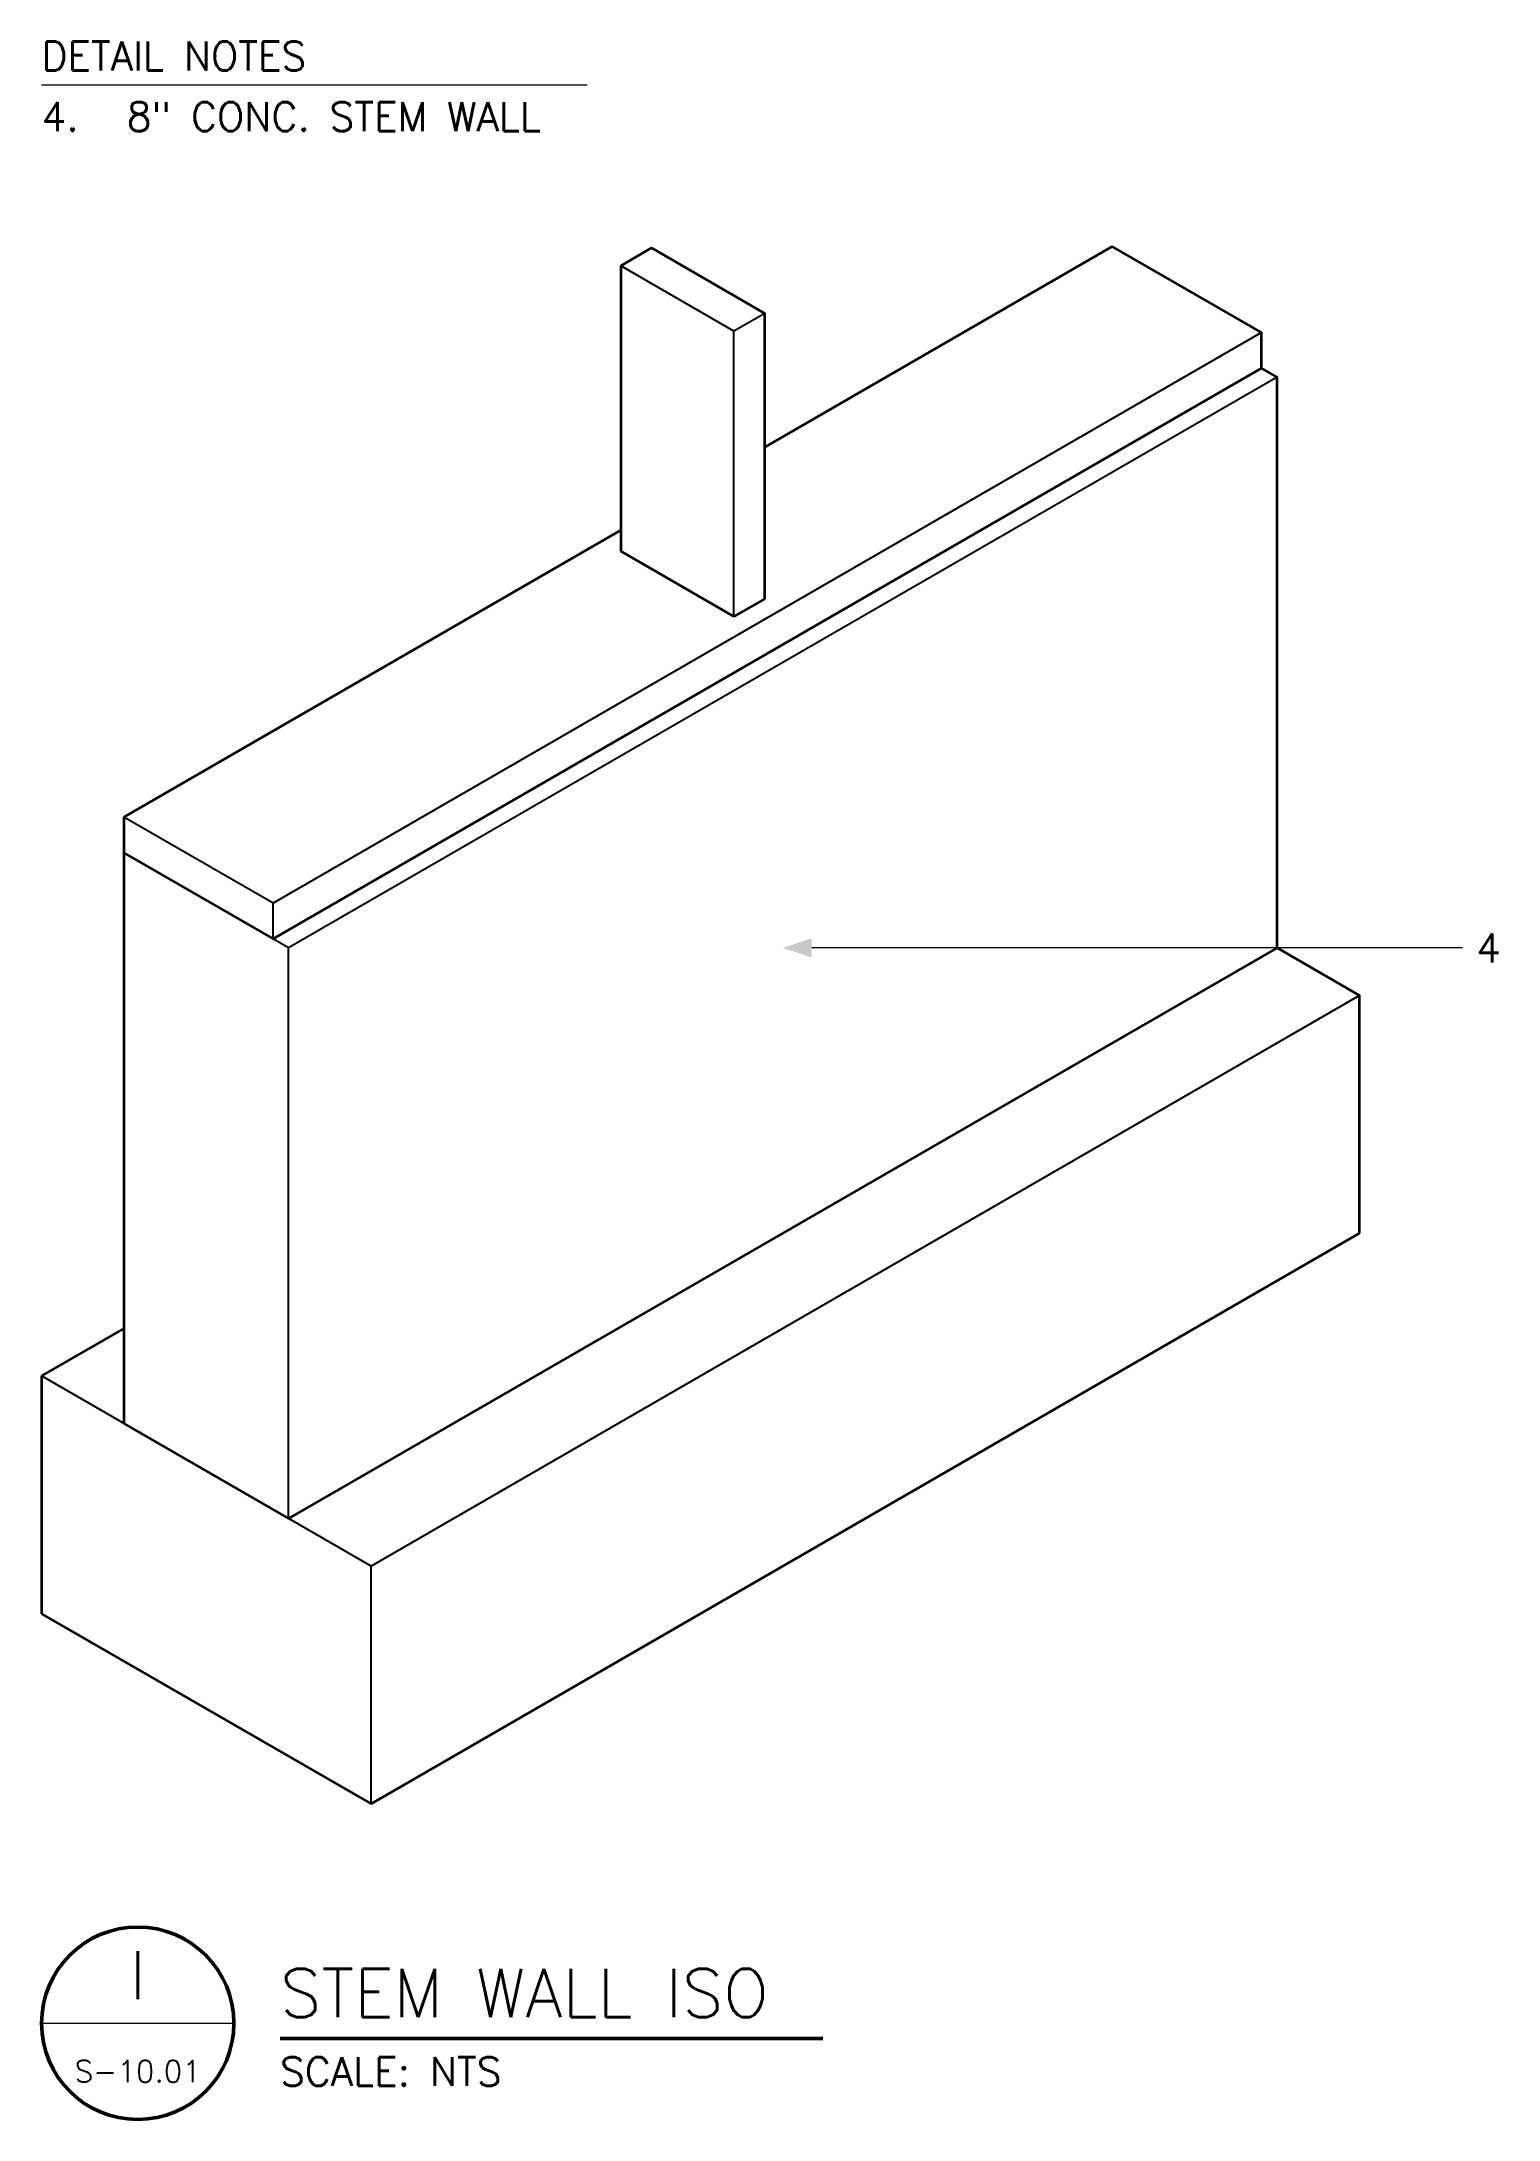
# Model space of a CAD drawing. Header units: inches. Extents: x -20.8 to 40.5, y -33.3 to 54.1.
import ezdxf
from ezdxf.enums import TextEntityAlignment as Align

# ---------------------------------------------------------------- set-up
doc = ezdxf.new("R2010")
doc.units = ezdxf.units.IN
doc.header["$MEASUREMENT"] = 0
for name, color, linetype, lineweight in [('S-ANNO-NOTE', 7, 'CONTINUOUS', 18), ('S-ANNO-TTLB', 7, 'CONTINUOUS', 50), ('S-DETL-BYND', 7, 'CONTINUOUS', 25), ('S-DETL-CUT', 7, 'CONTINUOUS', 50)]:
    doc.layers.add(name, color=color, linetype=linetype, lineweight=lineweight)
doc.styles.add('KERF', font='romans.shx')

msp = doc.modelspace()

# ---------------------------------------------------------------- hatches: boundary and pattern name
at = {"layer": 'S-ANNO-NOTE', "lineweight": 50}
msp.add_hatch(color=256, dxfattribs=at).paths.add_polyline_path([(10.392305, 16), (11.606017, 15.595429), (11.606017, 16.404571)])

# ---------------------------------------------------------------- linework, layer by layer
at = {"layer": 'S-ANNO-NOTE', "lineweight": 18}
for points in [[(-20.78461, 52.296788), (2.16033, 52.296788)], [(38.978014, 16), (37.359731, 16), (11.606017, 16)], [(-20.78461, -29.224212), (-12.693195, -29.224212)]]:
    msp.add_lwpolyline(points, dxfattribs=at)
at = {"layer": 'S-ANNO-TTLB', "lineweight": 50}
msp.add_lwpolyline([(-20.78461, -29.224212, 1), (-12.693195, -29.224212, 1)], format="xyb", close=True, dxfattribs=at)
msp.add_lwpolyline([(-10.751256, -29.871526), (12.078092, -29.871526)], dxfattribs=at)
at = {"layer": 'S-DETL-BYND', "lineweight": 25}
for points in [[(8.335495, 29.9375), (8.335495, 41.9375), (3.572355, 44.6875)], [(9.634533, 42.6875), (8.335495, 41.9375)], [(30.527395, 41.875), (-11.041824, 17.875)], [(31.176915, 40), (-10.392305, 16)], [(-11.041824, 16.375), (-11.041824, 17.875), (-17.320508, 21.5)], [(-10.392305, -8), (-10.392305, 16), (-17.320508, 20)], [(34.641016, 14), (-6.928203, -10)], [(-6.928203, -20), (-6.928203, -10), (-20.78461, -2)]]:
    msp.add_lwpolyline(points, dxfattribs=at)
at = {"layer": 'S-DETL-CUT', "lineweight": 35}
for points in [[(24.248711, 45.5), (9.634533, 37.0625)], [(30.527395, 40.375), (30.527395, 41.875), (24.248711, 45.5)], [(4.871393, 45.4375), (3.572355, 44.6875)], [(3.572355, 44.6875), (3.572355, 32.6875)], [(9.634533, 30.6875), (9.634533, 42.6875), (4.871393, 45.4375)], [(30.527395, 40.375), (-11.041824, 16.375)], [(31.176915, 16), (31.176915, 40), (30.527395, 40.375)], [(3.572355, 33.5625), (-17.320508, 21.5)], [(3.572355, 32.6875), (8.335495, 29.9375)], [(9.634533, 30.6875), (8.335495, 29.9375)], [(-17.320508, 21.5), (-17.320508, 20)], [(-17.320508, 20), (-17.320508, -4)], [(-17.320508, 20), (-11.041824, 16.375)], [(31.176915, 16), (-10.392305, -8)], [(34.641016, 4), (34.641016, 14), (31.176915, 16)], [(34.641016, 4), (-6.928203, -20)], [(-17.320508, 0), (-20.78461, -2)], [(-20.78461, -2), (-20.78461, -12)], [(-17.320508, -4), (-10.392305, -8)], [(-20.78461, -12), (-6.928203, -20)]]:
    msp.add_lwpolyline(points, dxfattribs=at)

# ---------------------------------------------------------------- texts
at = {"layer": 'S-ANNO-NOTE', "lineweight": 18, "style": 'KERF'}
for s, p in [('DETAIL NOTES', (-20.78461, 52.903644)), ('4.', (-20.78461, 50.354849)), ('8" CONC. STEM WALL', (-17.201269, 50.354849))]:
    msp.add_text(s, height=1.213712, dxfattribs=at).set_placement(p)
msp.add_text('4', height=1.213712, dxfattribs=at).set_placement((40.073823, 16), align=Align.MIDDLE_CENTER)
at = {"layer": 'S-ANNO-TTLB', "lineweight": 50, "style": 'KERF'}
msp.add_text('I', height=2.022854, dxfattribs=at).set_placement((-16.738902, -27.201359), align=Align.MIDDLE_CENTER)
msp.add_text('STEM WALL ISO', height=2.022854, dxfattribs=at).set_placement((-10.751256, -28.965287))
at = {"layer": 'S-ANNO-TTLB', "lineweight": 18, "style": 'KERF'}
msp.add_text('S-10.01', height=0.910284, dxfattribs=at).set_placement((-16.738902, -31.247066), align=Align.MIDDLE_CENTER)
msp.add_text('SCALE: NTS', height=1.213712, dxfattribs=at).set_placement((-10.751256, -31.862014))

doc.saveas('drawing.dxf')
